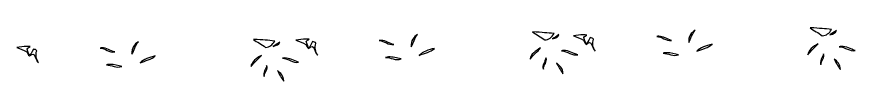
# Model space of a CAD drawing. Header units: centimetres. Extents: x -12.2 to 10.2, y 0.5 to 3.
# Drawn here: x -11.9 to 9.9, y 0.74 to 2.13 of the extents above; entities that cross this region are included whole.
import ezdxf

# ---------------------------------------------------------------- set-up
doc = ezdxf.new("R2010")
doc.units = ezdxf.units.CM
doc.header["$MEASUREMENT"] = 0
doc.layers.add('Layer 1', color=7, linetype='Continuous')

msp = doc.modelspace()

# ---------------------------------------------------------------- linework, layer by layer
at = {"layer": 'Layer 1'}
for points, knots in [([(1.51223, 2.02291), (1.78269, 2.00674), (1.88168, 1.99813), (2.0695, 1.97909), (2.0695, 1.97909), (2.00691, 1.8767), (1.93748, 1.8204), (1.82642, 1.8129), (1.82642, 1.8129), (1.7298, 1.89478), (1.60371, 1.94809), (1.51223, 2.02291)], [0, 0, 0, 0, 0.25, 0.25, 0.25, 0.25, 0.5, 0.5, 0.5, 0.5, 1, 1, 1, 1]), ([(5.73812, 2.06508), (5.65991, 1.97834), (5.63362, 1.84447), (5.57193, 1.74345), (5.57193, 1.74345), (5.56105, 1.90744), (5.63548, 1.99948), (5.73812, 2.06508)], [0, 0, 0, 0, 0.33333333, 0.33333333, 0.33333333, 0.33333333, 1, 1, 1, 1]), ([(8.72956, 2.1304), (9.00002, 2.11422), (9.09984, 2.10562), (9.28767, 2.08658), (9.28767, 2.08658), (9.22507, 1.98418), (9.15564, 1.92789), (9.04458, 1.92039), (9.04458, 1.92039), (8.94796, 2.00227), (8.82105, 2.05558), (8.72956, 2.1304)], [0, 0, 0, 0, 0.25, 0.25, 0.25, 0.25, 0.5, 0.5, 0.5, 0.5, 1, 1, 1, 1]), ([(9.41583, 2.06095), (9.39126, 1.99188), (9.33883, 1.9734), (9.24385, 1.94685), (9.24385, 1.94685), (9.31658, 1.9918), (9.32725, 1.99189), (9.41583, 2.06095)], [0, 0, 0, 0, 0.33333333, 0.33333333, 0.33333333, 0.33333333, 1, 1, 1, 1]), ([(-8.74121, 1.76329), (-8.81941, 1.67655), (-8.8457, 1.54351), (-8.9074, 1.44248), (-8.9074, 1.44248), (-8.91828, 1.60648), (-8.84384, 1.69769), (-8.74121, 1.76329)], [0, 0, 0, 0, 0.33333333, 0.33333333, 0.33333333, 0.33333333, 1, 1, 1, 1]), ([(-5.74893, 1.82861), (-5.47847, 1.81243), (-5.37948, 1.80465), (-5.19165, 1.78562), (-5.19165, 1.78562), (-5.25425, 1.68322), (-5.32368, 1.62693), (-5.43474, 1.61942), (-5.43474, 1.61942), (-5.53136, 1.7013), (-5.65744, 1.75379), (-5.74893, 1.82861)], [0, 0, 0, 0, 0.25, 0.25, 0.25, 0.25, 0.5, 0.5, 0.5, 0.5, 1, 1, 1, 1]), ([(-5.0635, 1.75916), (-5.08806, 1.69008), (-5.14049, 1.67161), (-5.23548, 1.64506), (-5.23548, 1.64506), (-5.16274, 1.69001), (-5.15208, 1.6901), (-5.0635, 1.75916)], [0, 0, 0, 0, 0.33333333, 0.33333333, 0.33333333, 0.33333333, 1, 1, 1, 1]), ([(-4.38385, 1.83688), (-4.3548, 1.83703), (-4.32533, 1.83618), (-4.29621, 1.83357), (-4.29621, 1.83357), (-4.32145, 1.80394), (-4.36142, 1.81157), (-4.37475, 1.77156), (-4.37475, 1.77156), (-4.31264, 1.56681), (-4.31323, 1.56426), (-4.20856, 1.77156), (-4.20856, 1.77156), (-4.17353, 1.75636), (-4.13535, 1.76006), (-4.12175, 1.72443), (-4.12175, 1.72443), (-4.16407, 1.61965), (-4.13309, 1.5031), (-4.07627, 1.41437), (-4.07627, 1.41437), (-4.17429, 1.48647), (-4.15037, 1.74724), (-4.31522, 1.59131), (-4.31522, 1.59131), (-4.34582, 1.61104), (-4.35291, 1.64877), (-4.38385, 1.69715), (-4.38385, 1.69715), (-4.46948, 1.74798), (-4.54391, 1.77403), (-4.64264, 1.80959), (-4.64264, 1.80959), (-4.55719, 1.82451), (-4.471, 1.83642), (-4.38385, 1.83688)], [0, 0, 0, 0, 0.1, 0.1, 0.1, 0.1, 0.2, 0.2, 0.2, 0.2, 0.3, 0.3, 0.3, 0.3, 0.4, 0.4, 0.4, 0.4, 0.5, 0.5, 0.5, 0.5, 0.6, 0.6, 0.6, 0.6, 0.7, 0.7, 0.7, 0.7, 0.8, 0.8, 0.8, 0.8, 1, 1, 1, 1]), ([(-2.42676, 1.80215), (-2.31078, 1.80223), (-2.2063, 1.72025), (-2.09603, 1.69549), (-2.09603, 1.69549), (-2.23862, 1.67164), (-2.34538, 1.79315), (-2.47719, 1.79719), (-2.47719, 1.79719), (-2.4601, 1.80098), (-2.44333, 1.80214), (-2.42676, 1.80215)], [0, 0, 0, 0, 0.25, 0.25, 0.25, 0.25, 0.5, 0.5, 0.5, 0.5, 1, 1, 1, 1]), ([(-1.48005, 1.95759), (-1.55826, 1.87085), (-1.58454, 1.73699), (-1.64624, 1.63596), (-1.64624, 1.63596), (-1.65712, 1.79995), (-1.58268, 1.892), (-1.48005, 1.95759)], [0, 0, 0, 0, 0.33333333, 0.33333333, 0.33333333, 0.33333333, 1, 1, 1, 1]), ([(2.19766, 1.95346), (2.1731, 1.88439), (2.12067, 1.86591), (2.02568, 1.83936), (2.02568, 1.83936), (2.09842, 1.88431), (2.10908, 1.8844), (2.19766, 1.95346)], [0, 0, 0, 0, 0.33333333, 0.33333333, 0.33333333, 0.33333333, 1, 1, 1, 1]), ([(2.83432, 1.94437), (2.86336, 1.94452), (2.89284, 1.94367), (2.92196, 1.94106), (2.92196, 1.94106), (2.89672, 1.91143), (2.85674, 1.91906), (2.84341, 1.87905), (2.84341, 1.87905), (2.90552, 1.6743), (2.90493, 1.67175), (3.0096, 1.87905), (3.0096, 1.87905), (3.04464, 1.86385), (3.08199, 1.86755), (3.09559, 1.83192), (3.09559, 1.83192), (3.05327, 1.72714), (3.08425, 1.61141), (3.14107, 1.52269), (3.14107, 1.52269), (3.04304, 1.59478), (3.06779, 1.85472), (2.90294, 1.6988), (2.90294, 1.6988), (2.87235, 1.71853), (2.86526, 1.75626), (2.83432, 1.80463), (2.83432, 1.80463), (2.74868, 1.85547), (2.67343, 1.88235), (2.57469, 1.91791), (2.57469, 1.91791), (2.66015, 1.93282), (2.74717, 1.94391), (2.83432, 1.94437)], [0, 0, 0, 0, 0.1, 0.1, 0.1, 0.1, 0.2, 0.2, 0.2, 0.2, 0.3, 0.3, 0.3, 0.3, 0.4, 0.4, 0.4, 0.4, 0.5, 0.5, 0.5, 0.5, 0.6, 0.6, 0.6, 0.6, 0.7, 0.7, 0.7, 0.7, 0.8, 0.8, 0.8, 0.8, 1, 1, 1, 1]), ([(4.79141, 1.91047), (4.90738, 1.91055), (5.01187, 1.82773), (5.12213, 1.80298), (5.12213, 1.80298), (4.97955, 1.77913), (4.87279, 1.90063), (4.74097, 1.90468), (4.74097, 1.90468), (4.75806, 1.90847), (4.77484, 1.91045), (4.79141, 1.91047)], [0, 0, 0, 0, 0.25, 0.25, 0.25, 0.25, 0.5, 0.5, 0.5, 0.5, 1, 1, 1, 1]), ([(-11.64501, 1.64257), (-11.61596, 1.64273), (-11.58649, 1.64188), (-11.55736, 1.63927), (-11.55736, 1.63927), (-11.58261, 1.60964), (-11.62258, 1.61727), (-11.63591, 1.57726), (-11.63591, 1.57726), (-11.5738, 1.37251), (-11.57439, 1.36996), (-11.46972, 1.57726), (-11.46972, 1.57726), (-11.43469, 1.56206), (-11.39651, 1.56659), (-11.3829, 1.53095), (-11.3829, 1.53095), (-11.42523, 1.42618), (-11.39425, 1.30962), (-11.33743, 1.2209), (-11.33743, 1.2209), (-11.43545, 1.29299), (-11.41153, 1.55293), (-11.57638, 1.39701), (-11.57638, 1.39701), (-11.60697, 1.41674), (-11.61407, 1.45447), (-11.64501, 1.50284), (-11.64501, 1.50284), (-11.73064, 1.55368), (-11.80507, 1.58056), (-11.9038, 1.61612), (-11.9038, 1.61612), (-11.81835, 1.63103), (-11.73216, 1.64212), (-11.64501, 1.64257)], [0, 0, 0, 0, 0.1, 0.1, 0.1, 0.1, 0.2, 0.2, 0.2, 0.2, 0.3, 0.3, 0.3, 0.3, 0.4, 0.4, 0.4, 0.4, 0.5, 0.5, 0.5, 0.5, 0.6, 0.6, 0.6, 0.6, 0.7, 0.7, 0.7, 0.7, 0.8, 0.8, 0.8, 0.8, 1, 1, 1, 1]), ([(-9.68709, 1.60867), (-9.57111, 1.60876), (-9.46745, 1.52594), (-9.35719, 1.50119), (-9.35719, 1.50119), (-9.49978, 1.47734), (-9.60653, 1.59884), (-9.73835, 1.60289), (-9.73835, 1.60289), (-9.72126, 1.60668), (-9.70366, 1.60866), (-9.68709, 1.60867)], [0, 0, 0, 0, 0.25, 0.25, 0.25, 0.25, 0.5, 0.5, 0.5, 0.5, 1, 1, 1, 1]), ([(-1.03935, 1.59379), (-1.13396, 1.50071), (-1.29878, 1.46764), (-1.43457, 1.41024), (-1.43457, 1.41024), (-1.34427, 1.5071), (-1.19887, 1.55698), (-1.03935, 1.59379)], [0, 0, 0, 0, 0.33333333, 0.33333333, 0.33333333, 0.33333333, 1, 1, 1, 1]), ([(1.72059, 1.60537), (1.63255, 1.50649), (1.52986, 1.42051), (1.44939, 1.31515), (1.44939, 1.31515), (1.45357, 1.42503), (1.59762, 1.54697), (1.72059, 1.60537)], [0, 0, 0, 0, 0.33333333, 0.33333333, 0.33333333, 0.33333333, 1, 1, 1, 1]), ([(2.32169, 1.5384), (2.45094, 1.54402), (2.5682, 1.46458), (2.68466, 1.4276), (2.68466, 1.4276), (2.54351, 1.39568), (2.42384, 1.52451), (2.26546, 1.53013), (2.26546, 1.53013), (2.28442, 1.53474), (2.30322, 1.53759), (2.32169, 1.5384)], [0, 0, 0, 0, 0.25, 0.25, 0.25, 0.25, 0.5, 0.5, 0.5, 0.5, 1, 1, 1, 1]), ([(6.17881, 1.70211), (6.08421, 1.60902), (5.91856, 1.57513), (5.78277, 1.51772), (5.78277, 1.51772), (5.87307, 1.61459), (6.01929, 1.6653), (6.17881, 1.70211)], [0, 0, 0, 0, 0.33333333, 0.33333333, 0.33333333, 0.33333333, 1, 1, 1, 1]), ([(8.93875, 1.71285), (8.85072, 1.61397), (8.74719, 1.52799), (8.66672, 1.42264), (8.66672, 1.42264), (8.6709, 1.53251), (8.81579, 1.65446), (8.93875, 1.71285)], [0, 0, 0, 0, 0.33333333, 0.33333333, 0.33333333, 0.33333333, 1, 1, 1, 1]), ([(9.53902, 1.64588), (9.66828, 1.6515), (9.78636, 1.5729), (9.90282, 1.53591), (9.90282, 1.53591), (9.76167, 1.50399), (9.64118, 1.632), (9.4828, 1.63761), (9.4828, 1.63761), (9.50176, 1.64222), (9.52056, 1.64508), (9.53902, 1.64588)], [0, 0, 0, 0, 0.25, 0.25, 0.25, 0.25, 0.5, 0.5, 0.5, 0.5, 1, 1, 1, 1]), ([(-8.30051, 1.40032), (-8.39512, 1.30723), (-8.55994, 1.27333), (-8.69573, 1.21593), (-8.69573, 1.21593), (-8.60542, 1.3128), (-8.46003, 1.3635), (-8.30051, 1.40032)], [0, 0, 0, 0, 0.33333333, 0.33333333, 0.33333333, 0.33333333, 1, 1, 1, 1]), ([(-5.53975, 1.41106), (-5.62778, 1.31218), (-5.7313, 1.2262), (-5.81177, 1.12085), (-5.81177, 1.12085), (-5.80759, 1.23072), (-5.66271, 1.35267), (-5.53975, 1.41106)], [0, 0, 0, 0, 0.33333333, 0.33333333, 0.33333333, 0.33333333, 1, 1, 1, 1]), ([(-4.93947, 1.34409), (-4.81022, 1.34971), (-4.69296, 1.2711), (-4.5765, 1.23412), (-4.5765, 1.23412), (-4.71765, 1.2022), (-4.83732, 1.33021), (-4.9957, 1.33582), (-4.9957, 1.33582), (-4.97673, 1.34043), (-4.95794, 1.34329), (-4.93947, 1.34409)], [0, 0, 0, 0, 0.25, 0.25, 0.25, 0.25, 0.5, 0.5, 0.5, 0.5, 1, 1, 1, 1]), ([(-2.23742, 1.3722), (-2.12808, 1.37762), (-2.01479, 1.33875), (-1.90999, 1.32011), (-1.90999, 1.32011), (-2.04611, 1.26596), (-2.18001, 1.35658), (-2.31183, 1.36063), (-2.31183, 1.36063), (-2.28713, 1.36735), (-2.26265, 1.37095), (-2.23742, 1.3722)], [0, 0, 0, 0, 0.25, 0.25, 0.25, 0.25, 0.5, 0.5, 0.5, 0.5, 1, 1, 1, 1]), ([(1.85618, 1.34409), (1.91138, 1.24437), (1.78676, 1.16693), (1.79417, 1.05718), (1.79417, 1.05718), (1.74303, 1.15344), (1.84416, 1.25129), (1.85618, 1.34409)], [0, 0, 0, 0, 0.33333333, 0.33333333, 0.33333333, 0.33333333, 1, 1, 1, 1]), ([(5.00638, 1.48052), (5.10776, 1.47962), (5.21144, 1.4448), (5.30817, 1.4276), (5.30817, 1.4276), (5.17205, 1.37345), (5.03733, 1.46407), (4.90551, 1.46812), (4.90551, 1.46812), (4.93844, 1.47707), (4.97259, 1.48082), (5.00638, 1.48052)], [0, 0, 0, 0, 0.25, 0.25, 0.25, 0.25, 0.5, 0.5, 0.5, 0.5, 1, 1, 1, 1]), ([(9.07435, 1.45158), (9.12955, 1.35185), (9.00493, 1.27442), (9.01234, 1.16467), (9.01234, 1.16467), (8.96119, 1.26092), (9.06233, 1.35877), (9.07435, 1.45158)], [0, 0, 0, 0, 0.33333333, 0.33333333, 0.33333333, 0.33333333, 1, 1, 1, 1]), ([(9.35381, 1.32177), (9.43098, 1.24953), (9.51784, 1.18541), (9.51918, 1.04065), (9.51918, 1.04065), (9.45845, 1.12864), (9.40103, 1.2209), (9.35381, 1.32177)], [0, 0, 0, 0, 0.33333333, 0.33333333, 0.33333333, 0.33333333, 1, 1, 1, 1]), ([(-9.47294, 1.17873), (-9.37157, 1.17783), (-9.26789, 1.14384), (-9.17115, 1.12664), (-9.17115, 1.12664), (-9.30727, 1.07248), (-9.44117, 1.16228), (-9.57299, 1.16632), (-9.57299, 1.16632), (-9.54005, 1.17528), (-9.50674, 1.17903), (-9.47294, 1.17873)], [0, 0, 0, 0, 0.25, 0.25, 0.25, 0.25, 0.5, 0.5, 0.5, 0.5, 1, 1, 1, 1]), ([(-5.40497, 1.14979), (-5.34977, 1.05006), (-5.47357, 0.97346), (-5.46616, 0.86371), (-5.46616, 0.86371), (-5.51731, 0.95996), (-5.417, 1.05698), (-5.40497, 1.14979)], [0, 0, 0, 0, 0.33333333, 0.33333333, 0.33333333, 0.33333333, 1, 1, 1, 1]), ([(2.13565, 1.21428), (2.21282, 1.14205), (2.29968, 1.07792), (2.30101, 0.93316), (2.30101, 0.93316), (2.24028, 1.02115), (2.18286, 1.11341), (2.13565, 1.21428)], [0, 0, 0, 0, 0.33333333, 0.33333333, 0.33333333, 0.33333333, 1, 1, 1, 1]), ([(-5.12468, 1.01998), (-5.04751, 0.94774), (-4.96148, 0.88362), (-4.96014, 0.73886), (-4.96014, 0.73886), (-5.02088, 0.82685), (-5.07747, 0.91911), (-5.12468, 1.01998)], [0, 0, 0, 0, 0.33333333, 0.33333333, 0.33333333, 0.33333333, 1, 1, 1, 1])]:
    msp.add_open_spline(points, degree=3, knots=knots, dxfattribs=at)

doc.saveas('drawing.dxf')
